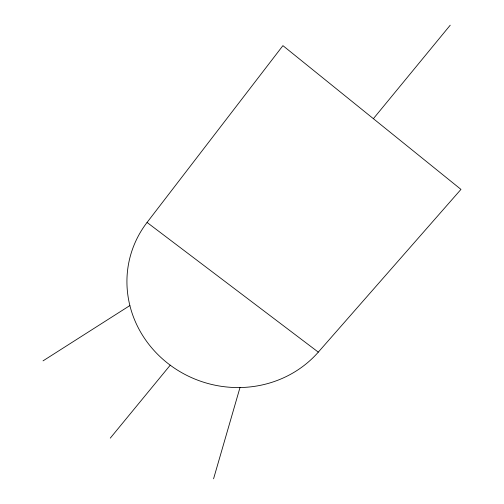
<?xml version="1.0" encoding="UTF-8"?>
<svg xmlns="http://www.w3.org/2000/svg" width="504" height="504" viewBox="0 0 504 504"><rect width="100%" height="100%" fill="white"/><g stroke="black" fill="none" stroke-linecap="round" stroke-linejoin="round"><path stroke-width="0.76" d="M213.57 478.8L239.999 387.544M147.061 222.447L282.92 45.644L460.965 189.397L318.301 352.139A108.259 102.23 16.6 0 1 169.294 364.486A108.259 102.23 16.6 0 1 147.061 222.447L318.301 352.139M110.275 438.134L170.226 365.186M373.382 118.686L450.223 25.2M43.035 360.864L129.875 305.563"/></g></svg>
